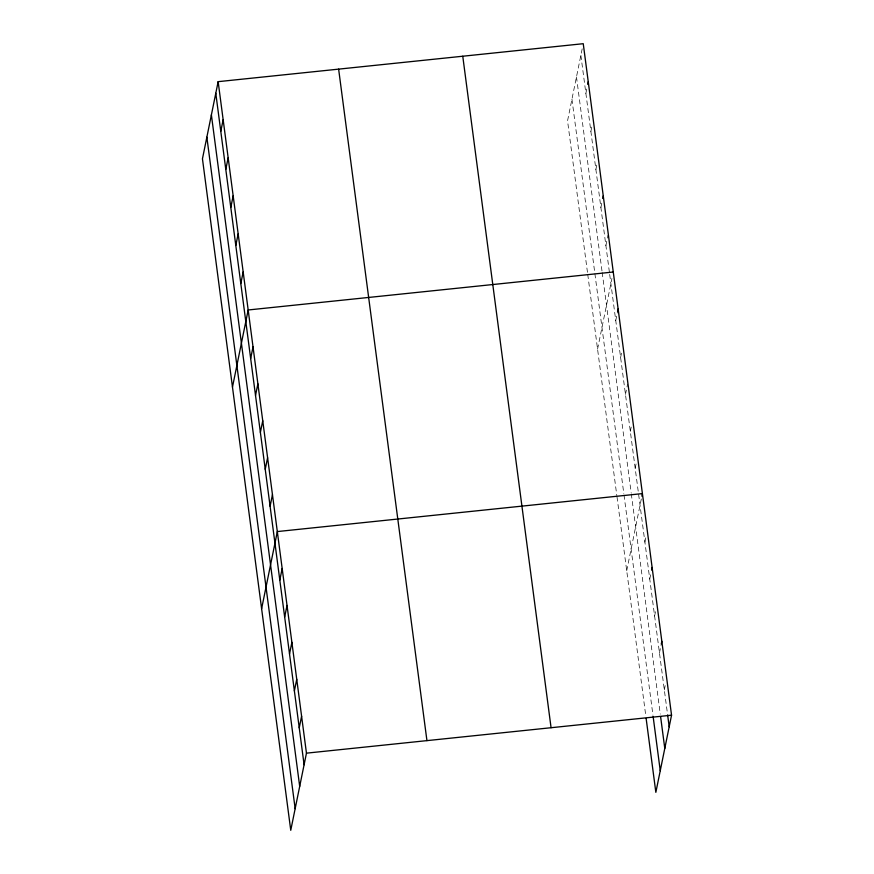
<?xml version="1.0" encoding="UTF-8"?>
<svg xmlns="http://www.w3.org/2000/svg" width="874" height="874" viewBox="0 0 874 874"><rect width="100%" height="100%" fill="white"/><g stroke="black" fill="none" stroke-linecap="round" stroke-linejoin="round"><path stroke-width="0.66" stroke-dasharray="4.37 3.28" d="M582.182 48.857L567.543 120.841L587.557 273.049M585.875 93.365L586.924 88.198M590.879 131.417L592.201 124.96M595.882 169.469L597.204 163.012M600.886 207.52L601.946 202.353M605.901 245.572L607.998 235.248M597.565 349.152L611.953 278.456M615.755 320.55L617.59 311.526M620.616 357.488L621.665 352.32M625.467 394.414L627.576 384.09M630.329 431.352L631.378 426.184M635.19 468.278L636.501 461.833M626.713 570.744L641.352 498.759M644.903 542.142L646.214 535.696M649.753 579.08L651.064 572.623M654.615 616.006L655.664 610.85M659.466 652.944L661.312 643.909M664.327 689.881L665.376 684.713M580.871 55.313L609.517 273.125M609.691 274.436L667.452 713.621M576.479 76.934L602.011 271.126M602.186 272.448L631.137 492.543M631.301 493.865L660.274 714.134M571.946 99.221L623.828 493.723M624.003 495.045L652.965 715.314M587.732 274.36L616.826 495.558M617 496.88L645.788 715.839"/><path stroke-width="1.31" d="M218.15 81.664L202.451 158.806L290.758 830.3L306.457 753.159L218.15 81.664L583.242 43.7L671.549 715.194L655.85 792.336L646.137 718.472M220.783 131.329L223.154 119.716M225.798 169.381L228.158 157.768M230.802 207.433L233.161 195.82M235.805 245.485L238.165 233.871M240.809 283.537L243.169 271.923M232.473 387.116L248.172 309.975L613.264 272.011M250.663 358.515L253.034 346.902M255.525 395.452L257.885 383.839M260.386 432.379L262.746 420.765M265.237 469.316L267.597 457.703M270.099 506.243L272.459 494.629M261.621 608.708L277.32 531.567L642.401 493.602L641.877 496.181M279.811 580.107L282.171 568.493M284.662 617.044L287.033 605.431M289.523 653.971L291.883 642.357M294.385 690.908L296.745 679.295M299.236 727.834L301.596 716.221M587.721 84.33L588.246 81.752M602.732 198.485L603.257 195.907M617.59 311.526L618.115 308.937M651.6 570.045L652.124 567.466M661.312 643.909L661.837 641.33M306.457 753.159L671.549 715.194M667.627 714.932L669.189 726.807M660.624 716.778L664.786 748.428M653.14 716.636L660.252 770.715M462.761 56.231L551.068 727.725M338.631 69.133L426.938 740.628M215.78 93.278L304.097 764.772M211.388 114.898L299.695 786.392M206.854 137.185L295.161 808.679"/></g></svg>
